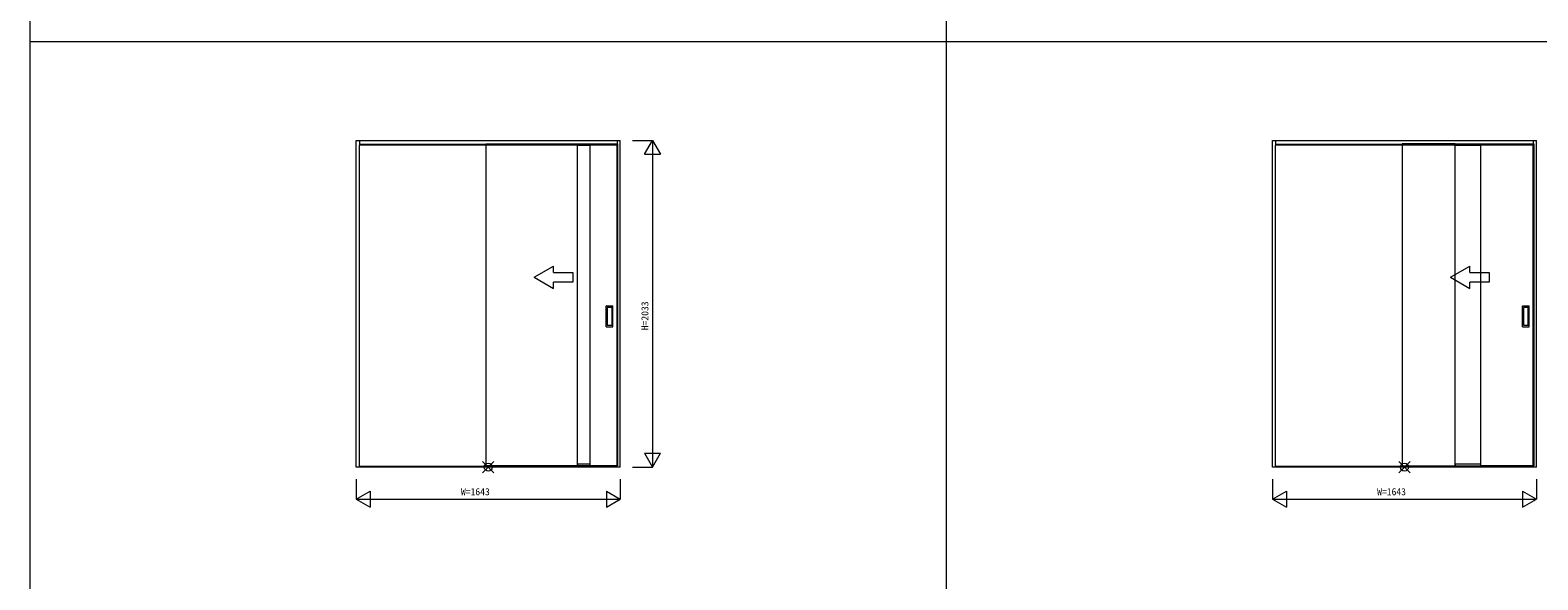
# Model space of a CAD drawing. Units: millimetres, scale not verified. Extents: x -14341 to 14341, y -10000 to 10000.
# Drawn here: x -14341 to -4961, y -3419 to 1 of the extents above; entities that cross this region are included whole.
import ezdxf
from ezdxf.enums import TextEntityAlignment as Align

# ---------------------------------------------------------------- set-up
doc = ezdxf.new("R2010")
doc.units = ezdxf.units.MM
doc.header["$LTSCALE"] = 50
for name, color, linetype, lineweight in [('0-1_YKK_F1', 7, 'Continuous', 18), ('0-2_YKK_IN', 1, 'Continuous', 18), ('0-3_YKK_A1', 4, 'Continuous', 18), ('0-4_YKK_N1', 2, 'Continuous', 18)]:
    doc.layers.add(name, color=color, linetype=linetype, lineweight=lineweight)
doc.styles.add('ＭＳ ゴシック', font='')
doc.styles.get('ＭＳ ゴシック').set_extended_font_data('MS Gothic')

msp = doc.modelspace()

# ---------------------------------------------------------------- linework, layer by layer
at = {"layer": '0-1_YKK_F1'}
for p, q in [((-14340.51, -10000), (-14340.51, 10000)), ((-8640.51, -10000), (-8640.51, 9500)), ((-14340.51, -70), (14159.49, -70))]:
    msp.add_line(p, q, dxfattribs=at)
at = {"layer": '0-2_YKK_IN'}
for p, q in [((-11525.86, -2752.86), (-11455.15, -2682.14)), ((-11525.86, -2682.14), (-11455.15, -2752.86)), ((-5825.86, -2752.86), (-5755.15, -2682.14)), ((-5825.86, -2682.14), (-5755.15, -2752.86))]:
    msp.add_line(p, q, dxfattribs=at)
for centre in [(-11490.51, -2717.5), (-5790.51, -2717.5)]:
    msp.add_circle(centre, 25, dxfattribs=at)
at = {"layer": '0-3_YKK_A1'}
for p, q in [((-12312.01, -684.5), (-10669.01, -684.5)), ((-12312.01, -2717.5), (-12312.01, -684.5)), ((-12292.01, -684.5), (-12292.01, -714.5)), ((-12292.01, -708.5), (-10689.01, -708.5)), ((-12292.01, -711.5), (-10689.01, -711.5)), ((-12292.01, -2713.5), (-12292.01, -714.5)), ((-11505.51, -705.5), (-10935.51, -705.5)), ((-11505.51, -705.5), (-11505.51, -2709.5)), ((-10935.51, -2709.5), (-10935.51, -705.5)), ((-10855.51, -2709.5), (-10855.51, -705.5)), ((-10855.51, -705.5), (-10685.51, -705.5)), ((-10689.01, -684.5), (-10689.01, -714.5)), ((-10689.01, -2713.5), (-10689.01, -714.5)), ((-10685.51, -705.5), (-10685.51, -2709.5)), ((-10669.01, -2717.5), (-10669.01, -684.5)), ((-6612.01, -684.5), (-4969.01, -684.5)), ((-6612.01, -2717.5), (-6612.01, -684.5)), ((-6592.01, -684.5), (-6592.01, -714.5)), ((-6592.01, -708.5), (-4989.01, -708.5)), ((-6592.01, -711.5), (-4989.01, -711.5)), ((-6592.01, -2713.5), (-6592.01, -714.5)), ((-4989.01, -684.5), (-4989.01, -714.5)), ((-4989.01, -2713.5), (-4989.01, -714.5)), ((-4969.01, -2717.5), (-4969.01, -684.5)), ((-11204.49, -1535.78), (-11084.49, -1466.5)), ((-11084.49, -1505.78), (-11084.49, -1466.5)), ((-5504.49, -1535.78), (-5384.49, -1466.5)), ((-5384.49, -1505.78), (-5384.49, -1466.5)), ((-11204.49, -1535.78), (-11084.49, -1605.06)), ((-11084.49, -1605.06), (-11084.49, -1565.78)), ((-5504.49, -1535.78), (-5384.49, -1605.06)), ((-5384.49, -1605.06), (-5384.49, -1565.78)), ((-10756.51, -1843.5), (-10756.51, -1715.5)), ((-10755.51, -1714.5), (-10715.51, -1714.5)), ((-10750.51, -1725.5), (-10750.51, -1833.5)), ((-10721.51, -1724.5), (-10749.51, -1724.5)), ((-10720.51, -1833.5), (-10720.51, -1725.5)), ((-10714.51, -1843.5), (-10714.51, -1715.5)), ((-5056.51, -1843.5), (-5056.51, -1715.5)), ((-5055.51, -1714.5), (-5015.51, -1714.5)), ((-5050.51, -1725.5), (-5050.51, -1833.5)), ((-5021.51, -1724.5), (-5049.51, -1724.5)), ((-5020.51, -1833.5), (-5020.51, -1725.5)), ((-5014.51, -1843.5), (-5014.51, -1715.5)), ((-10755.51, -1844.5), (-10715.51, -1844.5)), ((-10749.51, -1834.5), (-10721.51, -1834.5)), ((-5055.51, -1844.5), (-5015.51, -1844.5)), ((-5049.51, -1834.5), (-5021.51, -1834.5)), ((-10669.01, -2717.5), (-12312.01, -2717.5)), ((-12292.01, -2717.5), (-12292.01, -2713.5)), ((-10689.01, -2713.5), (-12292.01, -2713.5)), ((-10685.51, -2709.5), (-11505.51, -2709.5)), ((-10689.01, -2717.5), (-10689.01, -2713.5)), ((-4969.01, -2717.5), (-6612.01, -2717.5)), ((-6592.01, -2717.5), (-6592.01, -2713.5)), ((-4989.01, -2713.5), (-6592.01, -2713.5)), ((-4989.01, -2717.5), (-4989.01, -2713.5))]:
    msp.add_line(p, q, dxfattribs=at)
for points in [[(-11505.51, -722.5), (-11505.51, -2709.5), (-10685.51, -2709.5)], [(-5805.51, -722.5), (-5805.51, -2709.5), (-4985.51, -2709.5)], [(-11084.49, -1505.78), (-10964.49, -1505.78), (-10964.49, -1565.78), (-11084.49, -1565.78)], [(-5384.49, -1505.78), (-5264.49, -1505.78), (-5264.49, -1565.78), (-5384.49, -1565.78)]]:
    msp.add_lwpolyline(points, dxfattribs=at)
for points in [[(-10935.51, -706), (-10855.51, -706), (-10855.51, -716), (-10935.51, -716)], [(-5805.51, -2709.5), (-5475.51, -2709.5), (-5475.51, -705.5), (-5805.51, -705.5)], [(-5475.51, -706), (-5315.51, -706), (-5315.51, -716), (-5475.51, -716)], [(-5475.51, -706), (-5315.51, -706), (-5315.51, -716), (-5475.51, -716)], [(-4985.51, -2709.5), (-5315.51, -2709.5), (-5315.51, -705.5), (-4985.51, -705.5)], [(-10935.51, -2709), (-10855.51, -2709), (-10855.51, -2699), (-10935.51, -2699)], [(-5475.51, -2709), (-5315.51, -2709), (-5315.51, -2699), (-5475.51, -2699)]]:
    msp.add_lwpolyline(points, close=True, dxfattribs=at)
for centre, start, end in [((-10755.51, -1715.5), 90, 180), ((-10749.51, -1725.5), 90, 180), ((-10721.51, -1725.5), 360, 90), ((-10715.51, -1715.5), 0, 90), ((-5055.51, -1715.5), 90, 180), ((-5049.51, -1725.5), 90, 180), ((-5021.51, -1725.5), 360, 90), ((-5015.51, -1715.5), 0, 90), ((-10755.51, -1843.5), 180, 270), ((-10749.51, -1833.5), 180, 270), ((-10721.51, -1833.5), 270, 360), ((-10715.51, -1843.5), 270, 0), ((-5055.51, -1843.5), 180, 270), ((-5049.51, -1833.5), 180, 270), ((-5021.51, -1833.5), 270, 360), ((-5015.51, -1843.5), 270, 0)]:
    msp.add_arc(centre, 1, start, end, dxfattribs=at)
at = {"layer": '0-4_YKK_N1'}
for p, q in [((-10594.01, -684.5), (-10469.01, -684.5)), ((-10469.01, -684.5), (-10469.01, -2717.5)), ((-10519.01, -771.1), (-10419.01, -771.1)), ((-10594.01, -2717.5), (-10469.01, -2717.5)), ((-10519.01, -2630.9), (-10419.01, -2630.9)), ((-10669.01, -2792.5), (-10669.01, -2917.5)), ((-4969.01, -2792.5), (-4969.01, -2917.5)), ((-12312.01, -2917.5), (-12225.41, -2867.5)), ((-12225.41, -2867.5), (-12225.41, -2967.5)), ((-10755.61, -2867.5), (-10669.01, -2917.5)), ((-6612.01, -2917.5), (-6525.41, -2867.5)), ((-6525.41, -2867.5), (-6525.41, -2967.5)), ((-5055.61, -2867.5), (-4969.01, -2917.5)), ((-12312.01, -2917.5), (-12225.41, -2967.5)), ((-6612.01, -2917.5), (-6525.41, -2967.5))]:
    msp.add_line(p, q, dxfattribs=at)
for points in [[(-10519.01, -771.1), (-10469.01, -684.5), (-10419.01, -771.1)], [(-10519.01, -2630.9), (-10469.01, -2717.5), (-10419.01, -2630.9)], [(-12312.01, -2792.5), (-12312.01, -2917.5), (-10669.01, -2917.5)], [(-6612.01, -2792.5), (-6612.01, -2917.5), (-4969.01, -2917.5)], [(-10755.61, -2867.5), (-10755.61, -2967.5), (-10669.01, -2917.5)], [(-5055.61, -2867.5), (-5055.61, -2967.5), (-4969.01, -2917.5)]]:
    msp.add_lwpolyline(points, dxfattribs=at)

# ---------------------------------------------------------------- texts
at = {"layer": '0-4_YKK_N1', "color": 7, "style": 'ＭＳ ゴシック'}
msp.add_text('H=2033', height=43.99, rotation=90, dxfattribs=at).set_placement((-10481.01, -1866), align=Align.BOTTOM_LEFT)
for p in [(-11660.51, -2905.5), (-5960.51, -2905.5)]:
    msp.add_text('W=1643', height=43.99, dxfattribs=at).set_placement(p, align=Align.BOTTOM_LEFT)

doc.saveas('drawing.dxf')
